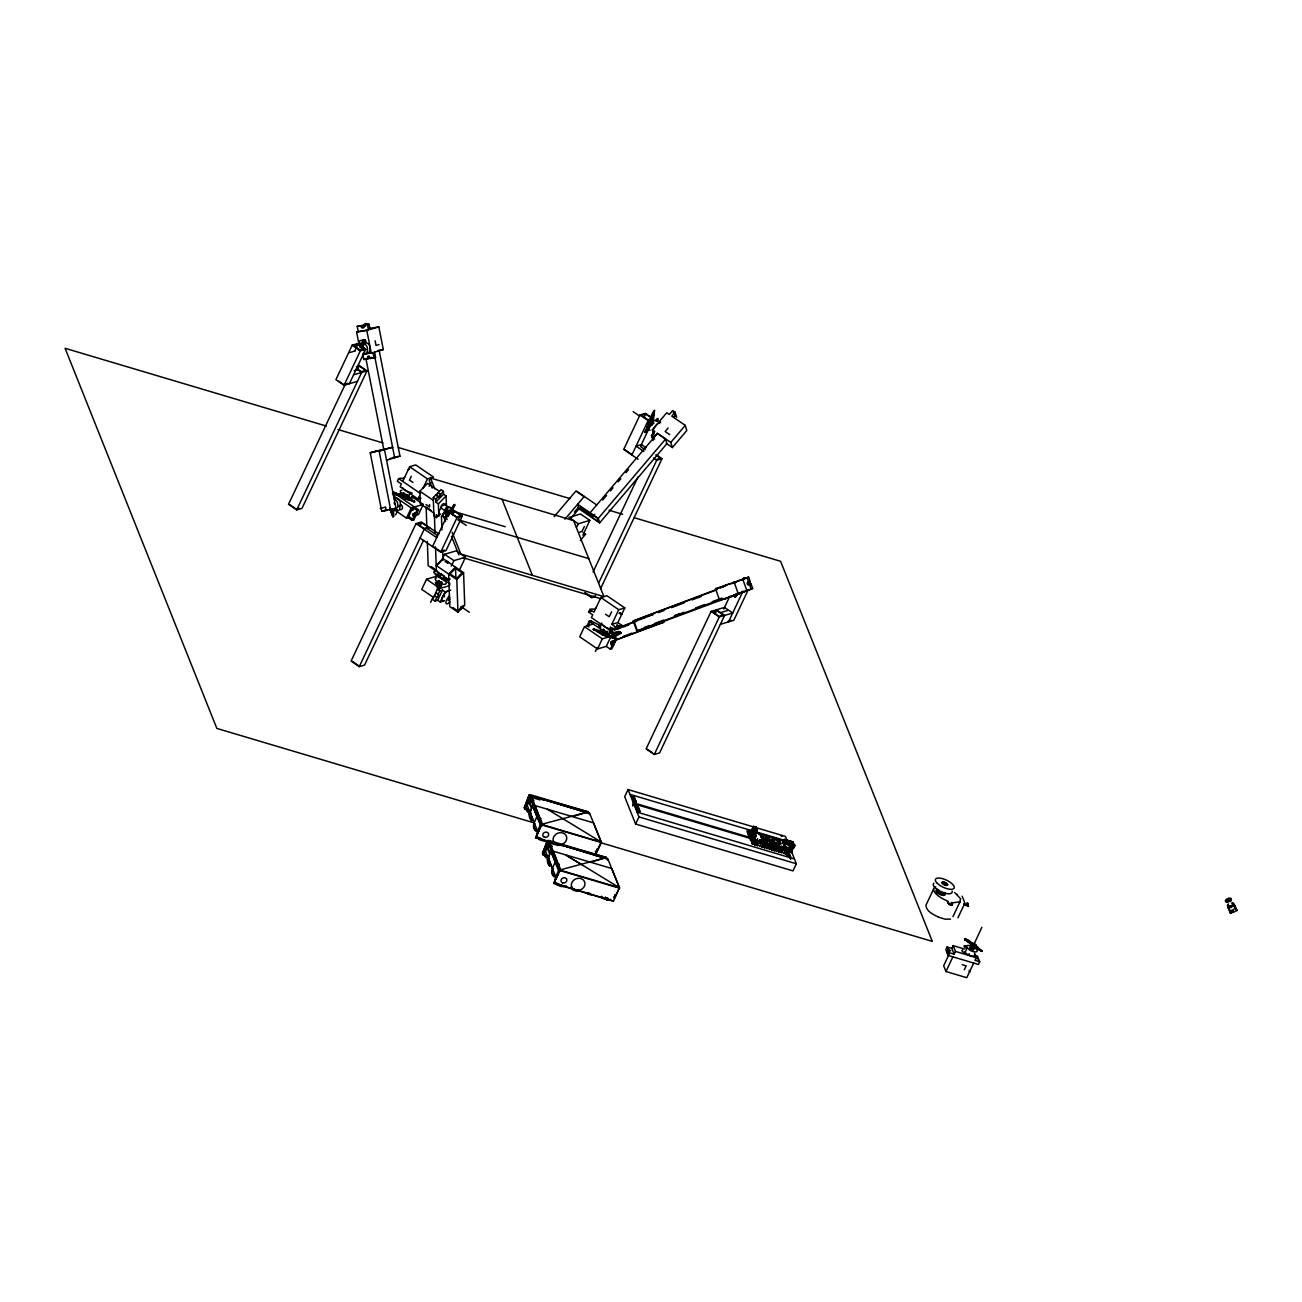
<?xml version="1.0" encoding="UTF-8"?>
<svg xmlns="http://www.w3.org/2000/svg" width="1302" height="1302" viewBox="0 0 1302 1302"><rect width="100%" height="100%" fill="white"/><g stroke="black" fill="none" stroke-linecap="round" stroke-linejoin="round"><path stroke-width="1.5" d="M603.184 632.723A2.864 1.09 25.3 0 0 601.003 632.902A2.864 1.09 25.3 0 0 602.696 634.79L605.397 635.653L607.611 631.291M645.222 431.467L645.629 430.604M409.512 468.525L409.512 469.078M619.492 613.421C622.372 611.989 617.799 613.909 619.638 613.096M621.803 613.958C620.794 614.479 623.788 614.349 620.029 613.161M648.868 423.817C662.523 396.378 647.224 418.333 650.805 422.336A2.864 1.025 -55.6 0 0 650.284 420.448C656.078 420.465 652.953 411.334 653.767 414.427C654.174 415.729 652.562 414.394 654.45 413.645M453.828 505.892L453.747 505.811M393.253 516.471L393.074 508.952M392.765 516.552L393.774 515.95L393.35 508.87M649.177 424.224C646.394 426.649 650.105 419.032 650.023 422.58M648.917 424.501A2.864 1.025 -55.6 0 1 648.445 424.826L647.696 423.931A2.864 1.025 -55.6 0 1 650.284 420.448L653.929 423.052M748.992 836.291L748.357 834.387M752.344 834.989L754.769 828.821L750.522 838.228M762.467 840.88C770.979 846.902 762.337 833.28 760.059 846.544M761.768 846.772L764.925 841.108L762.354 846.951M764.909 847.993L767.35 841.824L764.176 847.488M769.759 849.425L772.184 843.273L769.157 849.246M784.276 847.358L781.151 852.533M735.516 596.235L735.06 596.235M735.012 596.446L735.353 595.34M736.232 593.468L736.59 594.379L735.597 594.33M786.001 843.094C806.166 845.991 787.222 847.7 785.724 842.296L786.685 842.573L784.406 839.383L793.064 841.873L794.708 845.958L793.048 849.018L789.793 847.862L790.298 848.871M445.951 561.862L445.056 561.813M446.814 561.846L447.709 561.601L447.579 563.115M614.088 636.45L613.795 634.269L614.398 634.904M363.339 343.468L363.535 342.459M610.605 899.226A9.098 7.796 -22 0 1 607.171 900.089L607.204 899.177A8.04 6.884 -22 0 0 608.229 899.031M969.339 971.129L969.762 972.171L969.323 970.381M436.382 517.626L436.284 514.729L438.807 516.471L438.367 503.841L435.828 502.116L443.559 494.223L443.445 491.326L441.004 489.65L437.895 492.823C443.852 494.402 437.57 500.147 436.382 494.353L433.273 497.543L433.924 515.95L436.382 517.626L439.49 514.453M449.271 511.816L449.89 510.53A5.94 2.148 -55.6 0 0 449.385 506.966L444.845 510.53A2.653 0.96 -55.6 0 1 446.488 507.341A2.653 0.96 -55.6 0 1 448.23 507.064L444.145 504.265A2.653 0.96 -55.6 0 0 442.387 504.541A2.653 0.96 -55.6 0 0 440.743 507.731L444.893 510.791L443.396 513.509A5.94 2.148 -55.6 0 0 443.901 517.073L444.682 516.845A5.94 2.148 -55.6 0 0 447.546 514.371M779.459 844.38L780.207 842.606L780.809 844.266L777.62 845.21L777.489 844.347M777.538 844.933L777.082 844.07L780.565 843.24L779.556 842.166M778.124 844.152L778.303 844.933M779.035 844.493L778.091 843.842M779.524 843.777L779.784 844.477M779.54 844.314L779.41 843.37L779.882 844.249M620.712 633.195C621.868 627.987 602.24 637.345 619.98 631.828M621.152 632.805L619.703 631.909M400.658 506.055L400.153 501.563A5.94 5.078 73.5 0 0 394.376 498.243L394.132 498.324M752.328 840.392L751.287 840.408M757.438 839.416L755.225 845.112M763.184 837.43L762.223 836.877M765.706 838.13L766.357 836.795L768.994 837.577L769.824 839.66L768.88 841.369C767.317 842.15 763.948 836.909 766.113 838.26M766.927 837.332L769.108 838.651L767.122 837.398M783.69 853.575L787.124 847.618L783.56 853.266M648.087 425.331L645.222 432.476L650.056 424.403M970.836 943.836L964.57 939.507L974.628 945.545M371.623 357.35C369.719 361.093 370.386 354.616 367.701 356.39C366.171 359.401 370.191 359.108 369.068 356.211M392.797 513.395L392.13 512.842M975.035 944.324L976.272 945.87L973.75 946.766L981.936 951.355L974.417 943.934A2.864 1.09 25.3 0 0 971.015 943.966L970.771 944.048M449.825 512.907L450.313 512.435A2.864 1.025 -55.6 0 1 451.875 512.288L454.675 504.916L449.825 512.907A2.864 1.025 -55.6 0 0 449.353 513.509M735.467 595.372L734.898 596.397M743.833 578.999L744.109 578.918M735.223 597.179L734.23 596.218L735.044 597.162M362.574 348.855L364.381 339.887M362.851 348.79L364.82 339.855L359.645 346.576M603.265 632.967A2.327 0.879 25.3 0 0 601.475 633.244A2.327 0.879 25.3 0 0 603.412 634.937L613.405 638.305L614.137 635.653M613.893 637.248L614.284 636.206M967.256 904.337L967.76 903.409L967.793 904.32M762.63 835.721L762.939 836.144M763.623 837.853L763.379 837.219M764.03 839.22L762.939 838.651M764.323 839.627L764.079 838.993M764.583 840.587L763.477 840.034M762.484 847.26L765.023 841.922L764.632 840.376M618.629 633.683L617.653 633.911L618.108 633.049M620.143 633.081L619.54 632.349M408.958 469.241L408.161 469.648M403.213 496.697L405.052 498.373L406.842 494.565M403.848 497.218C403.962 497.95 405.736 498.764 404.059 497.087C409.495 487.257 398.9 505.371 404.222 493.312M453.845 505.583L454.219 504.574L452.152 510.351M438.204 584.077L437.879 584.614M605.511 635.099L602.956 633.683L604.665 634.253M602.924 633.814L604.665 634.041L603.444 634.318M603.737 634.448C604.372 633.748 599.864 634.204 603.982 629.94M604.486 634.481L603.103 633.423M776.497 840.604L778.45 841.955M445.105 513.59C453.893 523.811 437.96 504.802 450.638 512.321M967.923 904.19C967.939 907.885 969.664 905.98 967.5 905.59M606.114 635.441L605.935 633.374L605.397 635.653M604.079 635.409L604.161 635.164A2.864 1.09 25.3 0 1 601.117 633L602.224 631.795L593.679 628.833L601.931 633.39L601.312 632.235M735.776 596.153L734.93 595.714M743.963 577.746L743.182 579.911L743.23 579.081M446.944 561.797L446.537 560.853L446.358 561.829M447.611 562.724L448.555 562.155L447.855 562.757M574.849 815.882L588.227 811.862L529.409 795.424L542.137 825.029L528.954 795.278L530.63 797.133L524.885 809.307L524.267 807.777L528.954 795.278L530.435 794.725L588.227 811.862L587.82 812.725L528.954 795.278L524.885 809.307L528.677 810.43M593.061 861.517L606.439 857.497L547.621 841.043L560.348 870.647L547.165 840.913L548.842 842.752L543.097 854.926L542.478 853.412L547.165 840.913L548.647 840.36L606.439 857.497L606.032 858.36L547.165 840.913L543.097 854.926L546.889 856.049M647.957 425.038L645.222 432.476M651.651 421.018L653.913 413.287M527.391 805.515L527.456 803.839M536.961 816.517L541.258 825.126L538.198 832.336A8.04 6.884 -22 0 0 537.97 833.264M545.603 851.134L545.684 849.457M547.068 858.734L549.916 866.335A9.098 7.796 -22 0 1 548.191 857.823L550.892 851.524L559.469 870.761L556.41 877.971A8.04 6.884 -22 0 0 556.182 878.899M974.807 945.122L972.936 944.373L973.831 945.122M974.596 945.187L972.936 944.373M973.929 944.552L974.124 945.398M973.278 945.057L974.401 945.219L972.448 943.82L975.67 946.033L971.341 943.966L970.56 949.028L972.773 949.939L974.938 946.098M633.846 800.437L632.935 800.063L634.416 800.73M646.508 429.514L646.655 429.269M652.579 416.721L652.627 416.396M452.087 509.31L452.12 509.505M959.59 902.579L960.567 898.722L954.659 892.537M967.402 903.702L967.435 902.595L967.321 903.848M524.267 807.777L529.409 795.424M542.478 853.412L547.621 841.043M363.746 327.616C363.209 324.963 360.101 325.077 361.81 327.892C366.236 328.836 360.849 321.285 369.052 324.296L370.077 329.504L378.849 326.9L383.309 349.571L373.902 352.272M650.349 422.287A2.327 0.846 -55.6 0 0 650.137 420.66A2.327 0.846 -55.6 0 0 648.038 422.938L647.68 424.306M648.022 423.606L648.233 423.085A2.327 0.846 -55.6 0 1 650.333 420.79A2.327 0.846 -55.6 0 1 650.561 422.434M391.886 512.776L392.732 512.418M393.025 514.567L392.992 515.608L392.911 514.567M393.139 515.494L392.992 514.746M528.856 813.099L531.688 820.716A9.098 7.796 -22 0 1 529.979 812.188L532.664 805.905L540.297 824.882L537.596 831.164A9.098 7.796 -22 0 0 537.108 836.307M535.936 831.294A9.098 7.796 -22 0 1 534.211 822.783L536.912 816.484L532.664 805.905M552.471 868.434L555.124 862.119M555.319 881.926A9.098 7.796 -22 0 1 555.824 876.799L558.509 870.501L550.892 851.524M405.052 498.373L406.273 498.015M527.766 812.139A9.098 7.796 -22 0 1 526.805 804.327L528.352 800.746L529.312 800.99L531.851 807.273M603.363 632.739A2.327 0.879 25.3 0 0 601.573 633.016A2.327 0.879 25.3 0 0 603.526 634.709C610.15 635.62 598.204 632.333 603.363 632.56M537.921 831.978L529.979 812.188L531.525 808.591L528.352 800.746M545.994 857.758A9.098 7.796 -22 0 1 545.017 849.962L546.563 846.381L547.524 846.626L550.062 852.908M554.147 876.93A9.098 7.796 -22 0 1 552.422 868.401L548.191 857.823L549.737 854.226L546.563 846.381M972.773 949.939L973.977 949.581L973.424 948.653M606.162 635.376L606.553 634.53M440.873 585.037A2.864 1.09 25.3 0 1 439.279 586.323L437.098 584.289L440.922 585.916L438.025 585.509L436.365 583.605A2.864 1.09 25.3 0 1 438.4 583.654M785.936 843.354L785.057 847.309M436.382 494.353L436.186 495.395M404.011 497.576L394.994 493.344M542.332 825.647L535.024 805.564L593.517 822.848L601.41 842.573L595.291 855.528M560.544 871.266L553.252 851.199L611.728 868.483L619.427 887.704L614.153 898.868M440.792 585.363A2.327 0.879 25.3 0 1 440.581 586.226A2.327 0.879 25.3 0 1 438.628 585.851L437.407 585.119L439.36 581.066M438.058 583.54A2.327 0.879 25.3 0 0 436.805 583.833L437.684 585.07M440.597 584.81A2.327 0.879 25.3 0 1 440.841 585.965L437.96 589.009L437.098 584.289M437.798 588.911L438.855 588.26L438.269 587.283M437.96 589.009L439.148 588.537L438.611 589.171M437.667 588.162C440.06 589.839 436.837 587.739 438.823 587.869M653.523 414.052L654.076 412.88M529.67 796.059L541.469 824.378L535.561 837.837L549.053 841.824M535.561 837.837L541.681 824.882L601.41 842.573M547.882 841.694L559.697 870.013L553.773 883.472L613.502 901.163L619.427 887.704L565.589 854.844L581.506 864.561M553.773 883.472L559.893 870.517L619.622 888.208M589.383 814.547L589.529 813.034L543.455 799.395L589.79 813.652L601.198 842.068L595.925 853.233M607.595 860.166L607.741 858.653L561.667 845.031L608.001 859.287L619.427 887.704M973.75 946.766L974.628 946.473M975.491 946.912L976.256 945.577M980.634 950.932L981.464 950.248M981.09 951.176L973.945 946.326M981.366 951.306L982.18 950.688M981.545 951.355L981.985 950.476M349.375 383.716L365.683 349.229L357.497 343.63L352.191 345.209L335.883 379.696L344.053 385.294L357.48 381.307M354.844 351.035L357.79 344.346L364.332 348.822L360.068 350.092L353.542 345.616L357.79 344.346M344.053 385.294L360.361 350.808L365.683 349.229M344.835 385.164L288.507 504.33L296.693 509.912L301.999 508.333L367.001 370.842L358.815 365.26M357.366 369.638L359.108 365.976L365.65 370.452L361.386 371.705L356.488 368.352M296.693 509.912L361.679 372.421L357.594 369.622L354.193 370.631M404.678 476.792C402.448 480.926 404.287 476.988 398.624 478.583L397.354 481.252L401.439 484.051L400.137 486.802L417.975 498.992L421.002 498.096M393.709 492.742L402.53 495.216L393.709 492.742L402.025 497.234L402.53 495.216M393.92 493.116L394.213 492.221M394.148 493.279L393.985 492.254M394.604 493.539L395.124 492.644L402.237 496.794M402.709 481.382L409.642 466.718L415.696 464.912L433.517 477.102L427.463 478.908L423.134 488.071M401.765 495.411L401.325 496.632M401.716 495.916L402.025 497.234M411.318 476.207L409.463 480.129L412.88 482.456M401.944 495.948C404.466 497.934 402.676 495.737 403.246 497.624M402.839 497.445L404.515 493.897M395.645 514.86L397.322 511.312M406.191 494.695L404.515 498.243L402.871 496.713M406.029 497.234L414.557 501.286L405.736 498.829L414.345 501.726L407.51 497.982M406.159 498.227L407.835 494.679M405.736 498.829L406.859 497.934L406.24 496.794M406.191 498.78L406.826 497.608M410.651 492.286L408.551 496.729L405.719 495.981A5.94 2.246 25.3 0 1 400.463 492.091L400.267 491.391A5.94 2.246 25.3 0 1 401.879 490.284M413.222 500.993L413.662 500.489M414.117 500.749L413.71 501.726L414.345 500.912M393.497 509.245L406.468 518.098L411.253 507.975L412.897 507.487L416.998 510.286L418.577 509.798L392.586 492.026M406.468 518.098L408.112 517.61L412.897 507.487M417.975 498.992L419.277 496.241M412.897 510.384L414.492 507.015L423.264 504.411L411.92 496.648M452.168 532.306L460.843 554.034L603.933 596.625L573.58 520.605L430.49 478.013L429.237 480.666L432.199 488.087M423.264 504.411L418.479 514.55L413.222 516.097L412.555 513.948L414.41 513.46L413.141 516.113L415.729 515.852L413.792 519.937L412.197 520.409L408.112 517.61M412.197 520.409L414.134 516.324M418.577 509.798L416.656 513.883L415.061 514.355L416.998 510.286M429.188 486.281L430.929 482.603M438.904 533.983L421.392 521.988L416.07 523.567L351.084 661.058L359.254 666.657L364.576 665.078L423.492 540.411M419.944 526.382L421.669 522.704L428.212 527.18L423.964 528.449L417.421 523.974L421.669 522.704M359.254 666.657L424.24 529.165L429.562 527.587M432.508 546.58L448.816 512.093L454.121 510.514L462.308 516.097L446 550.583L440.694 552.162L420.041 538.052M454.154 505.599L454.723 504.427M452.705 514.86L454.414 511.23L460.957 515.706L456.709 516.959L446.993 510.335M436.17 576.379L426.519 579.244L421.718 589.383L433.712 597.585M440.694 552.162L456.986 517.675L462.308 516.097M458.206 519.921L459.655 516.894M441.996 559.779L444.584 554.278L456.172 550.844L465.498 557.207L459.427 570.048M437.505 571.432L434.998 569.723L433.745 572.392L437.488 574.963L438.758 572.294M435.096 574.361L444.421 580.741L445.723 577.974L443.054 578.772L439.311 576.2L441.166 573.629M438.514 580.448L436.723 584.338L437.586 585.298M438.481 585.07L437.033 584.321L438.709 580.773M440.483 584.403L440.857 585.916A2.327 0.879 25.3 0 1 438.725 585.64L439.799 581.408M439.995 581.766L438.107 585.135M430.604 602.419L433.127 597.097M440.564 582.043L438.628 585.851A2.864 1.09 25.3 0 0 441.264 586.242A2.864 1.09 25.3 0 0 440.971 584.81L440.694 583.963M449.662 585.607L437.342 589.253L435.421 593.338C441.297 592.345 437.993 600.466 434.477 595.307L432.557 599.392L435.014 601.068L437.667 600.287L442.452 590.148L444.991 591.889L450.785 590.164M438.888 585.591L440.987 581.978M439.295 585.526L441.524 582.108M443.054 578.772L444.324 576.102L440.564 573.531M439.897 585.184L440.483 585.965L442.175 582.417M451.306 566.142L453.91 560.641L465.498 557.207M435.014 601.068L436.984 597.113M437.863 595.014L439.799 590.945L442.452 590.148M437.667 600.287L440.206 602.012L444.991 591.889M576.509 527.456L578.251 523.795L589.839 520.361L580.513 513.981L568.925 517.415L578.251 523.795M584.338 526.48L581.978 531.476L579.585 532.176M580.334 540.444L585.558 534.227L583.052 532.518M589.839 520.361L582.905 535.024L585.558 534.227M651.765 422.58L653.49 418.951L645.304 413.369L639.998 414.947L623.691 449.434L638.094 459.28M643.872 417.714L645.597 414.085L652.286 418.3L647.875 419.814L641.349 415.338L645.597 414.085M631.861 455.016L648.168 420.53L653.49 418.951M640.617 446.179L650.056 426.226M593.077 571.985L638.143 476.662M598.643 583.068L656.713 460.241L662.018 458.678L657.119 455.326M615.293 628.003L609.238 629.794L591.401 617.604L592.719 614.853L588.618 612.054L589.887 609.385C595.551 607.79 593.712 611.728 595.942 607.595M600.499 588.83L662.018 458.678M593.256 624.049L584.484 626.653L579.699 636.792L597.52 648.966L606.293 646.378L611.077 636.239L602.305 638.843L597.52 648.966M588.96 626.946L587.235 625.334L589.171 621.249L590.766 620.777L599.734 625.302M609.238 629.794L610.54 627.043L614.625 629.842L617.067 629.11L618.32 626.441L615.879 627.173L611.794 624.374L617.848 622.584L624.781 607.92L606.96 595.73L600.906 597.52L593.972 612.184L589.887 609.385M587.235 625.334L588.83 624.862L590.766 620.777M593.614 629.712C592.801 628.02 599.294 634.139 601.719 633.83L603.786 629.615M593.842 629.875L594.249 628.899M594.298 630.119L595.388 629.696L594.493 629.663M601.719 633.83L601.329 632.577M601.329 633.407L603.396 629.029M611.598 611.761L609.238 616.741L605.56 614.235M602.614 634.074L604.291 630.51M603.217 634.204L604.909 630.656M595.421 651.488L597.097 647.94M603.412 634.937L602.663 633.635M605.967 631.307L604.274 634.871L603.819 633.716L612.754 637.72M603.868 634.66L604.877 634.351L603.835 633.358M604.828 634.985L606.504 631.437M604.795 635.588L606.407 634.774M611.794 624.374L618.727 609.71L624.781 607.92M614.625 629.842L615.879 627.173M612.265 637.573L613.356 637.085L605.935 633.374M613.405 638.305L614.039 637.508A2.864 2.441 73.5 0 0 614.088 634.22M616.53 627.629L618.238 628.768L619.508 626.099L621.949 625.383L617.848 622.584M613.747 638.387L613.356 637.085M610.378 649.177L612.298 645.092L613.893 644.62L611.973 648.689L610.378 649.177L606.293 646.378M616.757 638.566L614.837 642.651L613.242 643.123L615.162 639.038L616.757 638.566L609.466 631.958M621.949 625.383L620.68 628.036L618.238 628.768M654.288 754.476L719.274 616.985L732.7 613.014L724.514 607.416L711.104 611.387L646.117 748.878L654.288 754.476L659.609 752.898L724.596 615.407L716.409 609.824M787.368 841.222L785.448 836.405L628.036 789.549L624.683 796.661L635.604 824.036L792.999 870.892L796.368 863.779L791.111 850.597M714.977 614.202L716.702 610.54L723.245 615L718.997 616.269L712.454 611.794L716.702 610.54M723.749 609.043L729.755 596.332M628.036 789.549L633.293 802.732L632.658 805.971L633.7 803.741L750.652 838.553M728.502 621.9L743.084 591.043M635.604 824.036L638.957 816.924L633.7 803.741M748.39 589.464L733.807 620.322L720.397 624.293M751.417 831.132L747.657 830.009L746.99 831.441L750.587 840.441L791.779 852.712L792.446 851.28L791.258 848.286M748.796 832.613L749.838 830.399L753.077 831.36M749.74 833.703L753.744 826.249L751.319 832.401M749.871 834.012L753.744 826.249L751.189 832.092M751.091 833.199L754.265 827.535L751.824 833.703M751.221 833.524L754.265 827.535L751.693 833.378M750.522 836.568L751.384 834.256L749.838 830.399M753.012 832.629L756.169 826.965L753.516 833.915M752.214 834.663L756.169 826.965L753.614 832.808M750.587 840.441L751.254 839.025L747.657 830.009M753.646 834.24L756.69 828.251L754.249 834.419M754.118 834.094C755.258 830.383 757.504 828.088 756.055 828.56M754.037 835.2L757.194 829.537L753.923 837.495M754.167 835.526L757.194 829.537L754.639 835.379M788.849 850.694L788.312 854.21L751.954 843.387L752.491 839.888M752.198 844.201L755.225 838.228L752.8 844.38M754.688 831.832L756.234 835.705L755.176 837.918L750.326 836.486M752.67 844.07C753.809 840.343 756.055 838.049 754.59 838.537M754.493 844.607L757.308 839.253M754.623 844.933L757.65 838.944L755.095 844.786M760.254 835.021L763.965 836.681L760.303 835.721M756.918 845.323L760.075 839.66L757.65 845.828M764.193 838.211L760.824 837.007L764.567 838.211M757.048 845.649L760.075 839.66L757.52 845.503M765.234 840.441L761.524 838.765L765.283 839.985M762.321 840.783L762.207 839.888M761.882 847.097L764.925 841.108M766.504 840.36L766.357 836.795M766.894 840.474L768.929 841.255M767.041 840.815L769.14 841.141M764.307 847.814L767.317 842.313M766.601 848.22L769.759 842.54L767.334 848.709M766.732 848.53L769.759 842.54L767.203 848.399M774.234 839.172L770.572 840.36L774.446 839.123L771.923 840.246M769.905 842.101L770.768 841.548L773.242 843.712L769.905 842.101L770.8 841.629M770.784 840.295L776.822 843.956L775.878 844.412M776.806 844.64L771.516 841.173L772.102 839.823M771.874 840.685L770.849 840.441M771.5 840.376L772.525 839.709M772.509 840.083L770.865 840.555M772.525 841.141L771.972 841.645M773.111 839.985L774.592 839.546M773.746 839.806L774.641 839.464M772.607 842.182L773.225 841.499L772.949 842.313M772.542 843.908L773.404 843.354M774.202 842.166L773.111 842.589L774.169 842.264M780.5 842.459L775.178 838.911L771.516 841.173M775.455 838.96L774.706 839.985M771.451 849.653L774.609 843.989L772.184 850.157M775.52 843.061L774.918 842.996M771.581 849.978L774.609 843.989L772.053 849.832M776.822 843.956L775.894 844.331M771.94 840.034L776.92 843.436L775.683 844.461M774.006 850.694L777.034 844.705L774.609 850.873M777.278 843.582L776.855 844.64L780.484 842.606L777.001 843.484M774.478 850.548C775.618 846.837 777.864 844.542 776.399 845.014M777.457 844.022L778.726 844.803M778.531 843.712L779.393 843.777M779.149 844.673L778.14 843.745M776.301 851.101L779.459 845.437L777.034 851.589M779.979 843.501L780.386 842.361M776.431 851.41L779.459 845.437L776.903 851.28M784.569 847.163L782.779 841.889M778.726 851.817L781.249 846.463L781.981 846.967M778.856 852.143L781.884 846.154L779.442 852.322M784.813 840.002L783.137 843.566L784.422 844.673M783.43 843.322L784.927 845.926L783.43 843.322L784.715 844.445M783.592 843.745L784.764 845.503M784.309 842.345L784.341 843.208L783.658 842.557M783.771 844.152L784.96 845.063M783.853 844.363L785.139 845.47M784.178 844.054L785.773 840.295M784.341 844.461L783.511 843.533M785.724 842.296L784.048 845.844L785.008 846.121L784.097 843.842M781.265 852.859L784.309 846.87L784.406 847.683M786.815 842.134L787.433 840.799L791.632 841.922M785.627 847.472L784.96 847.049M785.903 847.114L784.536 846.3M788.377 842.085L792.251 843.37M786.099 847.618L786.066 846.756M788.817 843.208L789.158 842.036L792.462 842.931M784.162 853.445L786.733 847.602L784.292 853.754M789.191 843.094L789.158 842.036M788.8 844.201L788.166 845.535L793.894 847.244L793.162 848.318L789.337 847.179M790.444 844.135L792.999 844.705L790.526 844.331M785.985 853.982L789.142 848.318L786.717 854.486L787.71 854.73L786.75 854.438M790.591 844.493L792.999 844.705M791.502 842.573L791.86 842.817M786.115 854.307L789.142 848.318L786.587 854.161M789.826 848.725L789.793 847.862M792.43 843.582L793.162 842.02L784.374 839.448L782.99 842.394L784.504 842.85M790.2 850.597C788.345 851.573 793.195 852.598 788.996 851.492L789.517 850.385M792.788 843.745C792.576 846.414 792.853 841.385 789.403 842.638M791.99 846.886C790.835 852.175 790.574 844.9 793.992 847.488M933.583 889.071L925.934 905.248C926.227 911.612 933.697 914.639 938.547 917.178M935.764 886.922A14.859 5.615 25.3 0 0 946.489 900.561L947.742 901.847C946.993 904.776 954.724 907.543 951.567 902.986L960.192 901.733M948.507 903.751L948.068 901.13M956.889 894.279L957.54 894.816M952.332 904.89L951.908 902.27M952.95 916.657L959.932 901.879M957.914 917.861L964.88 903.116L962.162 896.199M974.238 955.066L977.428 956.01L978.355 958.337L976.191 958.191L978.795 959.46L979.722 961.787L978.469 964.457L948.133 955.424L947.205 953.097L948.458 950.427L949.386 952.755L954.154 954.187L951.86 948.409L947.091 946.977L945.822 949.646L946.749 951.974L948.377 952.38M946.749 951.974L948.019 949.304L947.091 946.977M948.133 955.424L949.386 952.755M948.865 954.74L943.657 965.742L945.968 971.52L966.768 977.704L973.701 963.041M951.86 948.409L953.162 945.643L964.505 949.028M945.968 971.52L952.901 956.84M954.154 954.187L955.456 951.42L953.162 945.643M964.587 939.67C967.272 937.391 972.773 943.771 973.522 945.219L981.854 927.333M964.782 939.881L965.059 938.986M965.791 939.979L965.677 939.181M966.133 939.442L964.489 938.726M970.983 943.592L973.033 943.608M970.12 948.686L970.885 944.162L964.831 939.002M975.605 944.764L975.458 944.943A2.864 1.09 25.3 0 0 971.569 943.397A2.864 1.09 25.3 0 0 971.862 945.252A2.864 1.09 25.3 0 0 975.686 946.473L975.344 946.31A2.864 1.09 25.3 0 1 971.015 943.966L971.292 943.445M974.449 946.391L972.236 945.464A2.327 0.879 25.3 0 1 971.699 943.722L971.764 943.38M970.055 948.133L971.748 944.568M971.08 943.885L972.35 943.445M970.56 949.028L972.236 945.464L974.661 944.747M971.178 949.158L972.854 945.61M971.748 949.435L973.424 945.87M972.236 949.809L973.912 946.261M974.661 944.617L974.775 944.389A2.327 0.879 25.3 0 0 971.797 943.511A2.327 0.879 25.3 0 0 972.431 945.073A2.327 0.879 25.3 0 0 975.393 945.968L974.661 944.617A2.327 0.879 25.3 0 0 971.699 943.722M971.927 944.894L972.236 945.464A2.327 0.879 25.3 0 0 975.296 946.18L974.775 944.389M964.31 969.778L966.165 965.856L962.178 964.684M974.531 953.276L976.256 957.621L974.954 960.371L979.722 961.787M437.798 583.247L437.798 583.247A2.864 1.09 25.3 0 0 436.349 583.947L436.43 584.565M363.974 341.677L364.837 339.562M358.017 345.29L360.182 343.289L362.819 343.028M648.738 423.443L649.91 421.702M404.027 497.462L403.05 497.022M605.642 635.197L605.853 634.758A2.327 0.879 25.3 0 0 604.974 633.537M654.597 439.165L652.156 437.488L653.034 436.251M653.816 436.87L652.448 438.497L653.083 440.564M969.551 947.742L970.657 947.628M616.253 633.635L616.269 634.465M725.719 598.708L724.124 599.18L752.67 588.52L751.042 583.931C747.381 587.804 744.89 580.838 750.261 581.701L748.634 577.111L715.547 588.781L719.599 600.173L728.371 597.585M751.042 583.931C749.122 586.876 746.909 580.741 750.261 581.701M621.2 614.332L619.573 613.209M648.689 425.9L644.799 432.199M449.418 512.63L453.584 505.062M602.175 633.732L602.989 633.146M975.8 946.766L976.012 945.187M401.553 495.85L401.423 496.42A2.864 1.09 25.3 0 0 404.352 498.796A2.864 1.09 25.3 0 0 406.322 497.917M447.823 511.051L447.383 510.091M405.003 498.064L407.396 499.545M771.647 840.685L771.63 841.499M774.251 843.289L774.267 842.475M773.925 843.078L774.251 842.557M776.171 843.517L775.243 843.891M363.811 340.717L364.462 341.612M737.729 593.598L735.63 596.707L738.006 593.517M360.491 345.014L364.316 339.838M968.151 905.199L963.61 903.848M441.655 506.869L439.311 510.709A5.94 2.148 -55.6 0 0 439.816 514.274L440.597 514.046M363.779 350.694L364.397 348.48L362.428 346.446M392.065 510.449L391.902 511.458M392.699 514.681L393.106 515.608M554.196 516.634L576.086 490.838L596.739 504.964M564.938 519.205L584.273 496.436M574.377 512.077L578.234 507.52M571.464 517.643L580.48 507.015M653.864 434.917L652.302 429.774L666.77 412.734L669.309 414.475L672.629 410.569L675.087 412.246L675.705 414.313L674.192 416.77L676.015 415.305L676.633 417.389M652.156 437.488L651.521 435.421L654.841 431.515L652.302 429.774M675.087 412.246L671.767 416.152L685.259 425.38L686.805 430.523L672.337 447.562L666.347 443.461M602.696 500.066L606.586 495.492M610.459 490.919L613.047 487.876M618.222 481.773L620.81 478.729M625.985 472.626L628.573 469.583M592.133 517.399L591.043 513.785L597.585 518.261L598.676 521.874L592.133 517.399L594.737 514.355M668.154 428.016L665.159 431.532L669.749 434.673M665.566 439.099L666.933 443.608L599.636 522.883L598.269 518.375L665.566 439.099L657.396 433.501L590.099 512.776L591.466 517.285M672.337 447.562L670.79 442.42L685.259 425.38M449.467 595.746L448.49 596.886A5.94 2.148 -55.6 0 0 445.919 602.842L446.114 603.51A5.94 2.148 -55.6 0 0 449.955 601.947M735.907 596.625L734.784 597.244M447.742 562.35L446.765 562.562M540.363 839.188L539.321 839.692A9.098 7.796 -22 0 1 537.938 838.146M620.159 632.3L619.622 633.049L620.338 632.479M619.54 633.309L620.354 633.114M433.826 513.053L420.334 503.825L419.895 491.212L427.609 483.319L439.604 491.521M435.828 502.116L435.731 499.219L438.839 496.046M440.483 494.516L443.445 491.326M438.595 496.892L440.629 494.809M438.367 503.841L446.081 495.948L443.559 494.223M436.87 565.377L442.289 559.844M455.407 567.086L448.637 574.019L449.792 606.602L457.962 612.2L464.733 605.267L463.577 572.685L442.94 558.558L436.17 565.491L456.807 579.602L457.962 612.2M455.554 568.339L450.134 573.889L456.677 578.348L462.096 572.815L455.554 568.339L455.879 577.925M456.807 579.602L463.577 572.685M463.235 605.414L457.816 610.947L452.917 607.595M435.421 593.338L436.495 593.061L434.477 595.307M449.922 597.585L448.181 600.531L449.89 599.717M649.145 421.376L650.121 420.546M649.552 421.669L651.228 420.741M606.097 634.937L613.795 637.915L614.739 636.076M772.558 840.05L774.169 839.676M981.936 951.355L975.93 946.505M632.805 798.126L632.04 797.573M735.711 596.251L734.67 596.072L735.223 595.356M414.622 512.923L414.052 514.664L415.729 515.852M362.493 345.29L362.558 344.346M442.631 505.778L443.624 504.948M614.251 637.882L605.723 633.83M593.419 629.501L601.557 632.3M636.027 808.444L636.629 808.542M449.906 512.158L454.414 511.23M647.908 425.184L649.161 424.615A2.864 1.025 -55.6 0 1 647.664 423.947M600.775 627.076L600.222 628.72A5.94 2.246 25.3 0 0 605.495 632.593L606.911 633.065A5.94 2.246 25.3 0 0 610.963 632.3L610.784 631.6A5.94 2.246 25.3 0 0 610.231 630.803M445.17 513.883L446.293 513.704M436.675 495.444L437.895 492.823M444.096 504.655L445.3 504.167A5.94 2.148 -55.6 0 1 446.358 505.518M614.153 637.134L620.842 633.228M675.51 414.427L673.248 412.636M603.363 635.116L605.755 634.969A2.327 0.879 25.3 0 0 604.372 633.456M649.161 424.289A2.327 0.846 -55.6 0 1 648.461 424.712L647.338 424.696L648.119 422.369A2.864 1.025 -55.6 0 1 650.528 420.172A2.864 1.025 -55.6 0 1 650.609 422.222M605.397 635.392L606.341 634.969A2.864 1.09 25.3 0 0 605.251 633.472M647.55 424.761L648.673 424.973M604.698 634.53L602.566 633.846L603.526 633.244M605.869 635.36L606.211 634.871A2.864 1.09 25.3 0 0 604.535 633.309M1230.39 912.848L1233.547 911.449M1228.128 907.95L1227.737 906.973L1230.585 913.353L1236.9 910.57L1236.509 909.577M613.242 643.123C611.68 639.64 608.831 645.206 612.298 645.092M730.292 583.703L723.505 586.03M650.251 626.978L636.841 630.949L633.277 620.956L717.369 589.155M723.082 586.779L725.914 585.705M731.252 583.817L748.634 577.111M717.093 589.708L633.277 620.956M611.126 630.428L653.344 614.463M658.454 612.607L664.069 610.492M671.539 607.66L684.624 602.712M692.094 599.897L701.436 596.365M621.949 626.767L636.629 621.217M623.023 627.108L628.524 625.025M674.387 615.667L679.986 613.551M644.344 627.418L649.421 625.497M654.336 623.593L663.694 620.061M674.908 615.813L684.25 612.282M695.463 608.05L704.805 604.519M712.275 601.687L721.617 598.155M636.841 630.949L722.805 598.448M622.779 636.613L631.958 633.146M639.298 630.38L746.843 590.587L742.986 579.813M658.731 623.772L611.012 641.821L664.036 622.193L650.626 626.181M734.068 595.209L728.192 597.227M397.256 509.733L397.012 509.831A5.94 5.078 73.5 0 1 395.678 509.896M391.951 511.279L392.407 511.344M393.22 515.576L393.106 517.073M771.923 839.871L775.048 838.895M659.577 422.841L658.796 423.085A5.94 2.148 -55.6 0 0 654.206 428.146L653.604 429.448A5.94 2.148 -55.6 0 0 653.213 430.637M742.661 578.609L743.963 578.365M360.019 346.592L362.281 348.139A2.864 2.441 73.5 0 0 360.019 346.609L362.281 348.139M359.222 345.323L356.618 332.108L358.262 331.619L357.236 326.411L362.949 325.272M363.339 325.435L369.052 324.296M356.618 332.108L368.482 329.976L367.457 324.768M349.603 352.598L354.909 351.019M379.012 344.574L376.018 345.453L375.106 340.782M369.849 358.506L373.967 357.855L372.942 352.647L371.282 353.135L366.822 330.464M372.942 352.647L362.721 354.29L363.746 359.482L369.459 358.359M373.967 357.855L375.562 357.366L374.537 352.175M356.276 366.806L359.108 365.976M353.574 374.83L367.001 370.842M345.193 384.155L348.025 383.309M370.224 452.77L392.602 447.351L370.224 452.77L381.73 511.328L396.02 508.317L384.497 449.76L375.529 451.192M371.656 452.461L375.904 451.208M378.817 451.322L383.065 450.053M386.548 460.159L399.958 456.172L379.224 350.694M299.232 508.35L296.4 509.196L289.858 504.72M396.671 494.825L403.685 492.742M380.282 508.61L385.604 507.031L386.222 510.612M381.73 511.328L387.052 509.749M383.162 511.019L387.41 509.766M390.34 509.863L394.587 508.61M389.982 509.342L392.878 516.406M392.472 516.373L393.725 516.129M656.42 459.525L660.684 458.271L655.769 454.919M441.817 551.023L444.649 550.193M444.421 580.741L450.215 579.016M440.206 602.012L444.063 600.873M592.849 596.609L595.681 595.763M595.258 596.69L591.726 597.732L585.184 593.273M588.618 612.054L591.059 611.338M744.386 578.723L746.03 578.234M715.547 588.781L724.319 586.177L720.071 587.788L721.666 587.316M647.078 616.172L653.555 614.251M640.21 618.906L645.076 617.457M752.67 588.52L751.091 588.992L749.447 584.403M748.438 590.115L750.082 589.627L729.966 597.097M601.41 634.53L603.754 633.846L600.352 631.503M658.91 622.616L663.157 621.347M720.511 612.607L727.313 610.589M728.209 621.184L731.04 620.338M770.572 840.36L774.446 839.237M775.634 839.481L778.498 841.597M772.574 841.043L772.298 841.873M780.679 843.403L777.034 844.152M777.327 844.998L780.614 844.005M973.066 945.106L974.173 944.715M358.457 349.961L360.231 349.441M588.227 811.862L541.469 824.378M606.439 857.497L559.697 870.013M632.121 796.71L632.072 796.775M611.484 642.081L611.745 642.032A5.94 5.078 73.5 0 0 612.933 641.43M357.236 326.411L361.354 325.744M361.207 326.851L363.893 326.411M368.629 328.543L378.849 326.9M358.262 331.619L368.482 329.976M378.198 350.401L383.309 349.571M371.444 358.034L375.562 357.366M363.746 359.482L367.864 358.831M393.155 457.344L399.958 456.172M390.161 458.467L394.652 457.751L374.292 354.258M389.217 509.473L396.02 508.317M949.76 903.734C951.42 906.762 950.281 901.163 950.948 904.125M950.574 919.114L945.285 919.196L938.579 917.194M971.959 944.129L973.131 945.301M948.019 949.304L950.655 950.769L948.458 950.427M742.791 578.934L742.84 579.943M613.893 644.62C610.426 644.718 613.275 639.168 614.837 642.651M438.562 588.781L437.684 588.358M395.401 493.621L394.522 493.198M391.821 510.417L392.048 511.344M409.593 496.778L408.958 497.038A2.653 1.009 25.3 0 0 412.132 498.08A2.653 1.009 25.3 0 0 412.099 496.632M364.121 342.166L367.978 343.516A5.94 5.078 73.5 0 1 369.849 350.515L369.231 351.817A5.94 5.078 73.5 0 1 363.242 353.347M613.161 637.557L612.477 637.069L613.128 637.72M547.377 809.226L601.215 842.068L542.739 824.752L531.297 796.368L543.699 800.03M363.079 343.549L363.274 342.54M634.253 801.82L634.123 801.527M439.311 576.2L440.401 576.037L437.488 574.963M948.588 953.666L947.205 953.097M979.413 949.239L979.153 949.142M968.948 942.225L969.209 942.225M409.023 499.187L409.154 499.138M397.338 494.028L397.208 494.076M399.242 494.841L399.112 494.906M596.658 630.559L596.788 630.51M529.979 812.188L530.923 812.432M540.297 824.882L541.258 825.126M537.596 831.164L538.556 831.408M548.191 857.823L549.135 858.067M558.509 870.501L559.469 870.761M555.824 876.799L556.768 877.043M561.911 845.649L549.525 842.003L560.95 870.387L619.427 887.704M540.086 799.933L530.63 797.133L542.055 825.517M537.287 837.902L546.921 840.75M558.298 845.568L548.842 842.752L560.267 871.152M555.498 883.537L613.502 901.163M326.33 426.063L65.1 348.301L216.832 728.404L532.648 822.425M338.032 429.546L382.869 442.908M398.461 447.546L570.032 498.617M609.01 510.221L622.665 514.29M634.367 517.773L780.582 561.292L932.313 941.395L600.889 842.736M454.04 511.491L505.176 526.708M459.199 520.051L588.764 558.607M463.447 557.842L600.743 598.708M941.964 882.837L947.677 884.546M792.072 842.361L789.468 841.645M629.956 794.366L785.415 840.636M755.16 832.238L785.106 841.157M782.616 842.248L784.146 842.703M631.926 797.54L633.325 797.963M751.384 834.256L756.234 835.705M767.203 838.879L769.824 839.66M791.681 847.081L793.683 847.683M783.804 845.226L784.846 845.714M784.748 846.805L789.614 848.22M789.988 848.367L791.518 848.823M633.293 802.732L749.887 837.43M751.254 839.025L792.446 851.28M635.962 805.824L634.871 805.58M964.961 904.662L967.988 905.557M636.287 807.338L635.376 806.849L636.89 807.517M788.198 852.631L789.077 852.891M963.838 904.825L968.379 906.176M776.317 849.506L782.063 851.215M635.881 808.103L637.248 808.428M786.994 852.956L786.05 852.664L787.205 853.461M788.019 853.298L789.419 853.721M788.149 853.64L789.028 853.705M637.834 809.844L636.434 809.421L637.443 809.73M637.036 812.106L794.448 858.962M638.957 816.924L796.368 863.779M955.456 951.42L976.256 957.621M437.407 585.119L436.805 584.972M792.885 843.989L788.589 841.645M596.69 849.376L597.325 848.92A9.098 7.796 -22 0 1 596.788 849.897M614.902 894.995L615.537 894.555A9.098 7.796 -22 0 1 615 895.532M409.235 492.01L407.819 491.538A5.94 2.246 25.3 0 1 402.562 487.648M444.194 579.569L442.778 579.097A5.94 2.246 25.3 0 1 437.505 575.207L437.472 575.061M618.32 626.441L616.709 624.96L619.508 626.099M617.067 629.11L615.537 628.166M768.424 837.837C771.549 838.342 765.885 835.542 768.18 837.707M966.507 946.017L965.954 945.822A2.653 1.009 25.3 0 0 964.066 946.375A2.653 1.009 25.3 0 0 966.963 948.344L964.863 952.787A2.653 1.009 25.3 0 1 962.178 951.176A2.653 1.009 25.3 0 1 962.731 950.069M649.193 423.069L649.421 422.011M967.63 941.134L967.614 941.232M608.636 636.173C609.645 635.994 608.522 634.774 609.173 636.027M413.531 501.335L414.833 501.888M592.915 629.175L594.217 629.729M395.027 504.297L394.001 502.8M438.156 583.638L436.805 583.833M601.719 622.991L599.62 627.434A2.653 1.009 25.3 0 1 599.311 625.595M973.717 947.14L974.97 947.937A5.94 2.246 25.3 0 1 976.874 951.534L976.191 951.843A5.94 2.246 25.3 0 1 969.811 950.183L966.377 946.928L967.353 945.496A5.94 2.246 25.3 0 1 970.918 945.903M453.812 504.769L454.658 505.225M453.698 504.916L454.528 505.615M653.458 413.629L654.385 414.02M659.854 422.89L656.143 419.618A2.653 0.96 -55.6 0 1 657.884 418.512A2.653 0.96 -55.6 0 1 657.884 420.155M653.474 423.541L650.219 421.295L648.217 423.394L651.488 425.624M649.6 421.409L653.116 423.736M639.998 414.947L648.168 420.53M649.193 421.832L652.465 424.078M633.163 411.676L639.705 416.152M649.014 422.385L652.286 424.631M648.559 422.808L651.944 425.152M648.461 424.712L648.25 424.566A2.327 0.846 -55.6 0 0 648.966 424.143M670.79 442.42L657.298 433.192L653.978 437.098L651.521 435.421M646.052 447.758L641.381 444.552L636.076 446.13L643.855 451.452M640.714 446.7L645.206 449.776M653.441 458.011L656.713 460.241M625.041 449.825L631.584 454.3M577.046 491.847L583.589 496.322M352.191 345.209L360.361 350.808M598.269 518.375L577.632 504.248L578.999 508.773L599.636 522.883M580.301 507.878L590.783 515.039M711.104 611.387L719.274 616.985M338.862 381.209L343.777 384.578M409.642 466.718L427.463 478.908M600.906 597.52L618.727 609.71M584.891 592.556L591.433 597.016M433.273 497.543L435.731 499.219M448.116 510.156L451.452 512.679M419.895 491.212L433.387 500.44M447.432 510.417L450.964 512.679M448.816 512.093L456.986 517.675M446.651 510.937L449.922 513.183L446.26 511.393M398.624 478.583L420.53 493.572M458.092 519.84L466.262 525.438M445.837 511.67L449.109 513.899M445.528 512.207L448.799 514.436M445.61 512.516L448.881 514.746M445.463 512.988L448.734 515.218M426.014 504.492L429.627 506.966L429.53 504.541M431.027 510.335L426.128 506.983L426.844 527.229M589.171 621.249L602.972 630.705M606.211 632.918L615.162 639.038M392.358 493.425L395.076 495.297L393.432 495.785L411.253 507.975M584.484 626.653L602.305 638.843M426.91 528.368L437.374 535.529M409.707 517.138L413.792 519.937M416.07 523.567L436.707 537.677M433.859 546.97L440.401 551.446M444.584 554.278L453.91 560.641M431.32 566.679L434.591 568.909M448.832 579.813L428.195 565.686L427.333 541.388M445.593 580.936L450.085 584.012M435.34 582.319L437.749 583.963M426.519 579.244L439.995 588.471M437.342 589.253L439.799 590.945M461.152 606.683L469.338 612.265M647.452 749.285L652.367 752.637M770.589 841.906L773.242 843.712M770.068 841.743L772.721 843.55M748.211 832.694L747.69 832.027L749.252 832.678M352.435 661.465L358.978 665.94M364.121 343.484L365.309 344.314A5.94 5.078 73.5 0 1 367.197 351.296L366.578 352.598A5.94 5.078 73.5 0 1 363.242 354.665M572.213 888.957L571.92 888.745A8.04 6.884 -22 0 1 570.699 887.378A8.024 6.868 -22 0 0 578.885 890.959M558.281 884.611L557.533 885.327A9.098 7.796 -22 0 1 556.166 883.781M605.023 633.358L605.528 634.253M635.994 807.175L636.808 807.289M416.005 512.972L416.656 513.883M414.41 513.46L415.061 514.355M396.101 509.766L396.54 510.156A2.653 2.262 73.5 0 0 399.633 509.342A2.653 2.262 73.5 0 0 398.64 505.713L401.293 504.932A2.653 2.262 73.5 0 1 400.365 509.766M364.934 324.963L365.52 326.346M964.684 952.153L967.712 954.626A5.94 2.246 25.3 0 0 974.091 956.286L974.775 955.993A5.94 2.246 25.3 0 0 974.661 954.073M437.537 588.699L436.886 584.728M619.703 632.316L620.273 633.211M948.832 903.035L951.16 904.63L952.673 904.19M437.033 584.321L436.837 583.996A2.327 0.879 25.3 0 1 437.944 583.768M1236.705 910.065L1234.052 904.19L1236.9 910.57M447.921 516.324L448.197 516.308A2.864 1.025 -55.6 0 1 448.604 514.762M605.446 896.964L606.716 900.105M526.805 804.327L534.259 822.799M545.017 849.962L556.149 877.597M1233.743 911.953L1233.352 910.977L1230.195 912.36L1230.585 913.353M944.21 882.17A3.19 1.204 25.3 0 1 947.596 885.181A3.19 1.204 25.3 0 1 942.648 883.716A3.19 1.204 25.3 0 1 944.21 882.17L945.431 885.214M944.52 882.935L945.122 884.449M948.881 949.402L949.5 950.916M792.576 844.249L792.788 845.144M787.791 852.924L788.312 854.21M764.404 840.848L765.023 841.922L764.29 841.418M761.654 838.504L761.784 839.399M751.449 842.101L751.954 843.387M502.035 499.301L532.388 575.321M430.49 478.013L434.819 488.868M445.658 516.015L447.107 519.628M442.55 514.046L445.512 521.467M451.436 536.294L458.841 554.831M749.268 581.636L750.343 584.631M747.039 577.583L748.666 582.189M734.019 581.799L738.071 593.191M634.172 621.803L637.003 629.794M389.721 507.682L392.341 515.559M359.157 343.94L358.978 343.386A2.653 2.262 73.5 0 1 360.703 340.424A2.653 2.262 73.5 0 1 363.453 342.654L366.122 341.873A2.653 2.262 73.5 0 0 361.923 340.652M445.968 582.531L446.147 583.247A5.94 2.246 25.3 0 1 442.094 584.012L440.678 583.54A5.94 2.246 25.3 0 1 435.405 579.65L435.226 578.951A5.94 2.246 25.3 0 1 436.837 577.844M362.379 325.793L362.558 326.623M366.122 359.678L383.732 449.239M379.191 451.338L390.698 509.879M656.582 421.343L654.711 420.286A5.94 2.148 -55.6 0 0 650.121 425.363L649.503 426.649A5.94 2.148 -55.6 0 0 650.072 430.148M461.282 606.765L461.347 608.734M446.081 495.948L446.407 504.964M441.427 515.771L441.931 529.947M442.647 550.176L443.005 560.299M434.38 514.599L435.014 532.811M435.519 546.986L436.382 571.285M654.157 432.948A5.94 2.148 -55.6 0 1 653.083 431.646M660.228 422.418A2.653 0.96 -55.6 0 1 660.667 421.946M609.385 632.023A5.94 5.078 73.5 0 1 610.524 632.951M610.752 630.673A5.94 5.078 73.5 0 1 614.739 634.774L615.049 636.287A5.94 5.078 73.5 0 1 614.609 639.249M612.445 632.967A2.864 2.441 73.5 0 1 613.633 633.651M738.657 592.817A5.94 5.078 73.5 0 1 734.019 594.9M741.326 592.019A5.94 5.078 73.5 0 1 736.688 594.103M734.833 582.808A5.94 5.078 73.5 0 1 736.118 582.45M601.117 633A2.864 1.09 25.3 0 1 603.282 632.495M612.868 628.427A5.94 2.246 25.3 0 1 609.01 628.622L607.595 628.15A5.94 2.246 25.3 0 1 602.321 624.276M443.949 600.727A5.94 2.148 -55.6 0 1 442.029 600.71L441.834 600.043A5.94 2.148 -55.6 0 1 444.405 594.086L445.382 592.947A5.94 2.148 -55.6 0 1 448.783 591.043M444.21 596.918A2.409 0.863 -55.6 0 1 444.698 595.877M449.483 513.655A2.327 0.846 -55.6 0 1 449.857 513.183M448.246 578.804A5.94 2.246 25.3 0 1 445.512 579.846M446.033 580.92A2.653 1.009 25.3 0 1 445.968 581.457M393.025 510.677A5.94 5.078 73.5 0 0 394.36 510.612L398.005 506.836L397.501 502.344A5.94 5.078 73.5 0 0 394.376 499.301M391.69 510.351A5.94 5.078 73.5 0 1 390.454 509.635M359.889 346.641A2.864 2.441 73.5 0 1 362.102 348.139M361.37 347.894A2.327 1.986 73.5 0 1 361.728 348.383M361.517 347.862A2.327 1.986 73.5 0 1 361.858 348.35M406.143 497.917A2.327 0.879 25.3 0 1 404.092 498.227A2.327 0.879 25.3 0 1 401.895 496.306M412.262 493.246A2.653 1.009 25.3 0 1 411.627 492.953M614.332 896.443A9.098 7.796 -22 0 1 613.535 897.29M566.468 885.881A8.024 6.868 -22 0 1 556.296 882.87M555.84 879.306A8.024 6.868 -22 0 1 557.484 875.839M550.095 846.853A6.966 5.973 -22 0 1 551.836 846.316M562.627 885.49A6.673 5.713 -22 0 1 558.346 883.586M553.822 875.823A8.024 6.868 -22 0 1 552.959 868.939M557.321 864.821A8.024 6.868 -22 0 1 559.307 864.186M546.352 857.334A8.024 6.868 -22 0 1 544.871 854.096M545.489 850.45A8.024 6.868 -22 0 1 546.563 848.79M548.044 847.39A8.024 6.868 -22 0 1 551.836 845.714M550.225 847.146A6.966 5.973 -22 0 1 551.95 846.609M549.997 865A8.04 6.884 -22 0 1 549.005 863.486M548.695 862.64A8.04 6.884 -22 0 1 548.777 858.994M557.614 883.977A8.04 6.884 -22 0 1 557.061 883.261M554.229 875.579A8.04 6.884 -22 0 1 553.236 874.065M546.27 856.423A8.04 6.884 -22 0 1 545.522 854.779M593.224 894.62A8.024 6.868 -22 0 1 586.014 892.488M589.725 893.318A6.673 5.713 -22 0 1 588.26 892.667M607.839 898.982A8.024 6.868 -22 0 1 600.645 896.85M607.725 898.087A6.966 5.973 -22 0 1 604.226 897.941M602.712 897.257A6.966 5.973 -22 0 1 601.475 896.232M607.855 898.38A6.966 5.973 -22 0 1 602.826 897.566M578.772 890.063A6.966 5.973 -22 0 1 571.643 886.906M969.551 954.057A2.409 0.911 25.3 0 1 968.981 953.78M1235.061 907.103A3.19 1.627 -24.5 0 1 1231.594 910.293A3.19 1.627 -24.5 0 1 1229.658 908.226M1233.775 906.404A3.19 1.627 -24.5 0 1 1234.801 906.762M1232.083 902.677A3.19 1.627 -24.5 0 1 1232.782 904.988A3.19 1.627 -24.5 0 1 1228.404 906.583A3.19 1.627 -24.5 0 1 1228.47 903.979M1232.213 903.8A2.702 1.383 -24.5 0 1 1232.945 905.622A2.702 1.383 -24.5 0 1 1229.446 907.168A2.702 1.383 -24.5 0 1 1228.714 905.346M1232.327 903.067A2.702 1.383 -24.5 0 1 1232.294 905.085A2.702 1.383 -24.5 0 1 1228.893 906.322A2.702 1.383 -24.5 0 1 1228.339 904.516M1232.457 903.507A3.19 1.627 -24.5 0 1 1233.319 905.655A3.19 1.627 -24.5 0 1 1229.202 907.461A3.19 1.627 -24.5 0 1 1228.339 905.329M1227.021 902.286A2.197 1.123 -24.5 0 1 1227.77 900.479A2.197 1.123 -24.5 0 1 1230.504 899.91A2.197 1.123 -24.5 0 1 1230.227 901.619M952.104 891.154A10.351 3.906 25.3 0 1 941.72 891.968A10.351 3.906 25.3 0 1 933.859 883.13M944.536 893.416A4.883 1.839 25.3 0 1 940.304 894.669A4.883 1.839 25.3 0 1 936.773 890.177M944.861 892.7A4.883 1.839 25.3 0 1 943.25 894.686A4.883 1.839 25.3 0 1 937.294 891.837A4.883 1.839 25.3 0 1 937.863 889.38M943.022 892.407A2.637 0.993 25.3 0 1 942.16 893.465A2.637 0.993 25.3 0 1 938.937 891.935A2.637 0.993 25.3 0 1 939.247 890.601M596.121 850.808A9.098 7.796 -22 0 1 595.323 851.654M546.27 840.88A8.024 6.868 -22 0 1 538.084 837.235M537.628 833.687A8.024 6.868 -22 0 1 539.272 830.204M531.883 801.218A6.966 5.973 -22 0 1 533.608 800.681M544.415 839.855A6.673 5.713 -22 0 1 540.135 837.951M535.61 830.188A8.024 6.868 -22 0 1 534.748 823.32M539.093 819.186A8.024 6.868 -22 0 1 541.095 818.567M528.14 811.699A8.024 6.868 -22 0 1 526.659 808.461M527.277 804.831A8.024 6.868 -22 0 1 528.352 803.155M529.833 801.755A8.024 6.868 -22 0 1 533.625 800.079M531.997 801.527A6.966 5.973 -22 0 1 533.739 800.974M531.769 819.365A8.04 6.884 -22 0 1 531.216 818.649M530.467 817.005A8.04 6.884 -22 0 1 530.565 813.359M539.402 838.342A8.04 6.884 -22 0 1 538.849 837.625M536.017 829.96A8.04 6.884 -22 0 1 535.024 828.446M528.042 810.788A8.04 6.884 -22 0 1 527.294 809.16M554.408 842.882A6.966 5.973 -22 0 1 556.377 833.882A6.966 5.973 -22 0 1 566.061 835.461A6.966 5.973 -22 0 1 562.399 844.184M646.85 427.691L647.501 426.975L646.882 427.593M647.257 427.967L647.908 427.251L647.257 427.967M633.602 799.314L632.658 798.81L633.423 799.298M452.315 507.926L452.966 507.21L452.315 507.926M452.738 508.203L453.34 507.471L452.738 508.203M748.373 830.611L749.903 831.425L748.373 830.611M751.449 838.325L752.979 839.155L751.449 838.325M753.288 836.698L754.135 837.153L753.419 836.649M754.216 839.237L755.062 839.692L754.216 839.237M755.974 832.954L756.82 833.41L755.974 832.954M756.641 839.953L757.487 840.408L756.641 839.953M758.399 833.671L759.245 834.126L758.399 833.671M759.066 840.685L759.912 841.141L759.066 840.685M760.824 834.403L761.67 834.859L760.954 834.354M761.491 841.401L762.337 841.857L761.491 841.401M763.249 835.119L764.095 835.575L763.379 835.087M763.9 842.117L764.762 842.573L763.9 842.117M765.674 835.835L766.52 836.291L765.674 835.835M766.325 842.85L767.171 843.305L766.325 842.85M768.099 836.568L768.945 837.023L768.213 836.519M768.75 843.566L769.596 844.022L768.75 843.566M770.524 837.284L771.37 837.739L770.524 837.284M771.175 844.282L772.021 844.738L771.305 844.249M772.932 838L773.795 838.455L772.932 838M773.6 845.014L774.446 845.47L773.6 845.014M776.025 845.73L776.871 846.186L776.155 845.698M777.782 839.448L778.629 839.904L777.782 839.448M778.45 846.446L779.296 846.902L778.45 846.446M780.207 840.164L781.054 840.62L780.207 840.164M780.875 847.163L781.721 847.635L780.875 847.163M782.632 840.897L783.478 841.352L782.632 840.897M783.299 847.895L784.146 848.351L783.299 847.895M785.708 848.611L786.571 849.067L785.708 848.611M788.133 849.327L788.979 849.783L788.133 849.327M790.216 849.864L791.746 850.694L790.216 849.864M1228.209 901.244L1229.527 900.87L1228.209 901.244M942.518 882.447C944.276 887.769 951.892 883.342 942.518 882.447M977.07 948.084L978.225 948.1L977.2 948.035M410.553 500.001L411.709 500.017L410.602 499.968M438.237 586.16L439.181 586.632L438.302 586.144M598.188 631.372L599.132 631.844L598.188 631.372M598.399 630.933L599.343 631.389L598.399 630.933M610.247 636.597L611.403 636.613L610.394 636.548M761.54 835.168L761.654 835.982L761.54 835.168M781.33 835.607L781.656 836.421L781.33 835.607M634.383 797.019L633.423 796.743L634.383 797.019M634.888 798.289L633.928 798.012L634.888 798.289M635.392 799.558L634.432 799.265L635.392 799.558M635.897 800.828L634.953 800.535L635.897 800.828M636.401 802.097L635.457 801.804L636.401 802.097M638.126 806.394L637.166 806.117L638.126 806.394M638.631 807.663L637.671 807.386L638.631 807.663M639.136 808.933L638.175 808.656L639.136 808.933M639.64 810.202L638.696 809.909L639.64 810.202M790.005 855.137L788.605 854.714L790.005 855.137M638.419 811.195L636.776 810.69L638.419 811.195M640.145 811.471L639.201 811.179L640.145 811.471M788.019 855.479L787.059 855.202L788.019 855.479M790.574 856.472L788.735 855.886L790.623 856.57M790.298 858.116L790.639 858.929L790.298 858.116M562.741 882.902A3.011 2.588 -22 0 0 566.858 879.81A3.011 2.588 -22 0 0 562.171 878.427A3.011 2.588 -22 0 0 562.741 882.902M575.386 890.21A6.966 5.973 -22 0 0 584.94 883.065A6.966 5.973 -22 0 0 574.101 879.859A6.966 5.973 -22 0 0 575.386 890.21M1227.444 902.058A3.19 1.627 -24.5 0 0 1231.285 898.803A3.19 1.627 -24.5 0 0 1226.386 899.422A3.19 1.627 -24.5 0 0 1227.444 902.058M1227.737 901.44A2.197 1.123 -24.5 0 0 1230.39 899.21A2.197 1.123 -24.5 0 0 1227.005 899.633A2.197 1.123 -24.5 0 0 1227.737 901.44M937.44 883.472A10.351 3.906 25.3 0 0 953.682 888.696A10.351 3.906 25.3 0 0 943.332 878.899A10.351 3.906 25.3 0 0 937.44 883.472M544.529 837.267A3.011 2.588 -22 0 0 548.647 834.175A3.011 2.588 -22 0 0 543.959 832.792A3.011 2.588 -22 0 0 544.529 837.267"/></g></svg>
